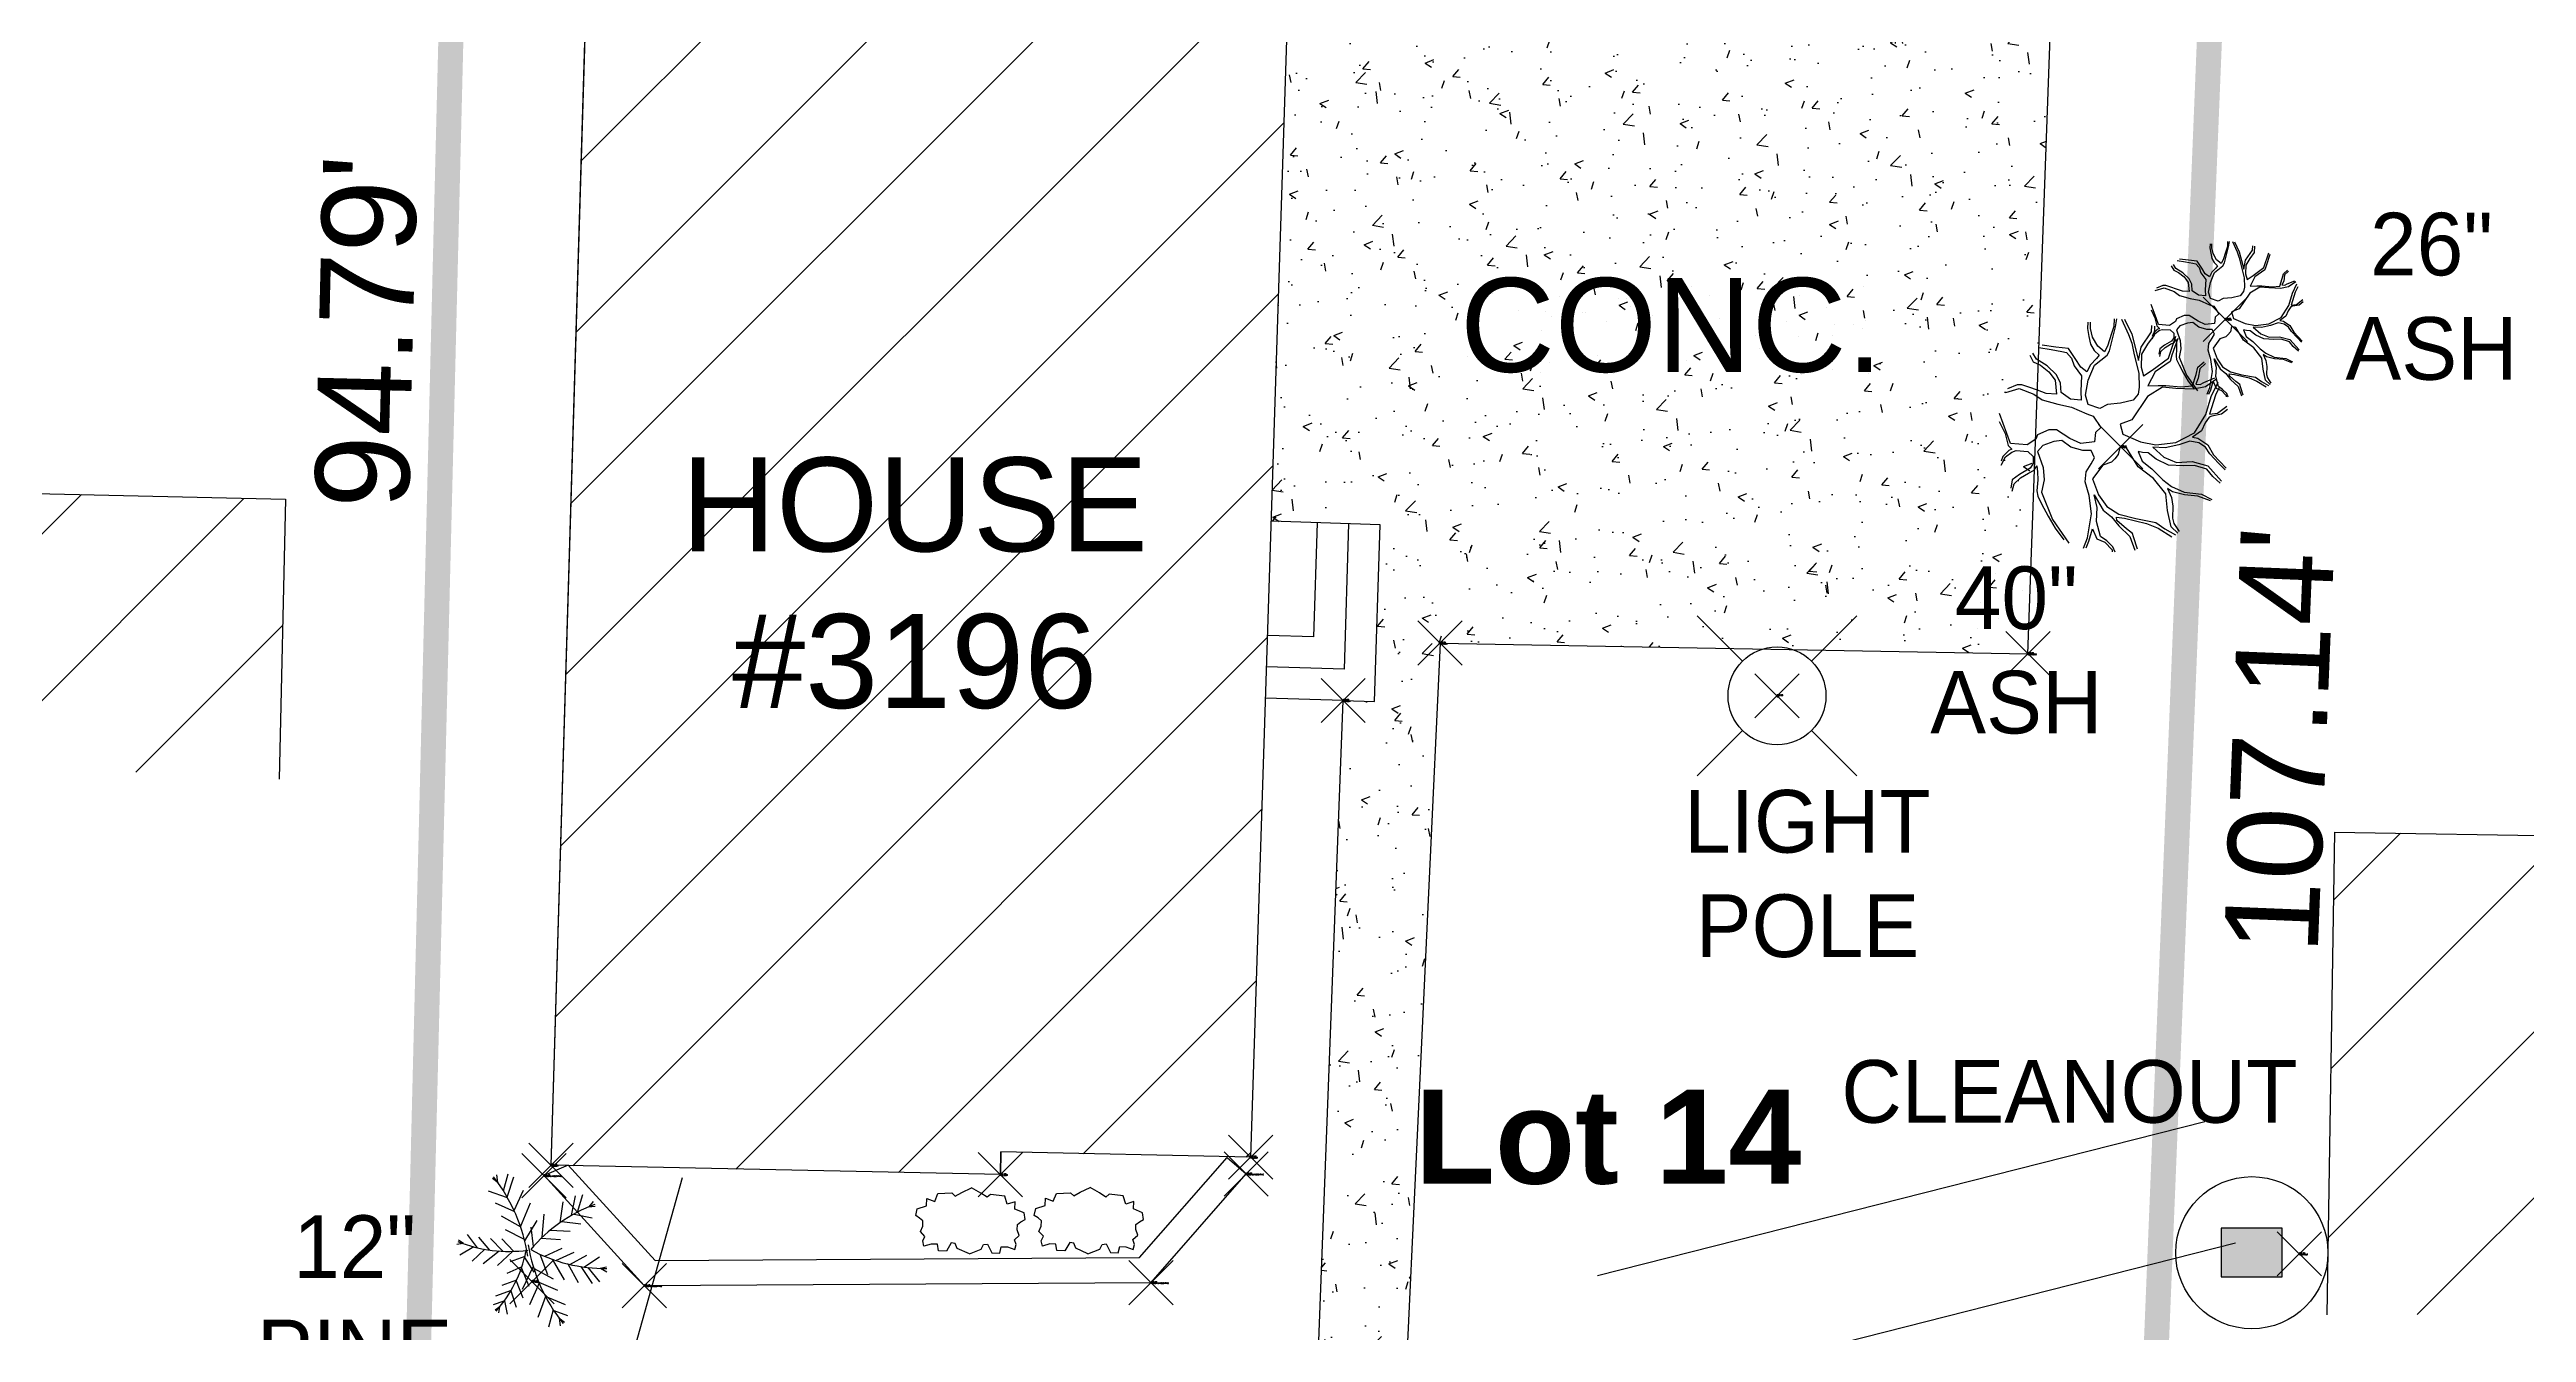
# Model space of a CAD drawing. Header units: feet. Extents: x 855931 to 856750, y 436847 to 437128.
# Drawn here: x 856554.9 to 856634, y 436953.2 to 436994.2 of the extents above; entities that cross this region are included whole.
import ezdxf

# ---------------------------------------------------------------- set-up
doc = ezdxf.new("R2010")
doc.units = ezdxf.units.FT
doc.header["$LTSCALE"] = 40
doc.header["$MEASUREMENT"] = 0
doc.linetypes.add('DASHED', pattern=[0.75, 0.5, -0.25])
doc.layers.add('points', color=7, linetype='Continuous')
doc.layers.add('Standard', color=7, linetype='Continuous')
doc.styles.add('Style1', font='arial.ttf', dxfattribs={"height": 3})

# ---------------------------------------------------------------- blocks, each defined once
blk = doc.blocks.new('A$C50A14845')
at = {"linetype": 'Continuous'}
for p, q in [((0.345, 1.537), (0.354, 1.772)), ((0.354, 1.772), (0.606, 1.674)), ((0.606, 1.674), (0.704, 1.926)), ((0.704, 1.926), (1.156, 1.948)), ((1.156, 1.948), (1.26, 1.846)), ((1.26, 1.846), (1.47, 1.965)), ((1.47, 1.965), (1.78, 2.111)), ((2.078, 1.942), (1.78, 2.111)), ((2.279, 1.807), (2.078, 1.942)), ((2.391, 1.901), (2.279, 1.807)), ((2.84, 1.845), (2.391, 1.901)), ((2.918, 1.587), (2.84, 1.845)), ((3.176, 1.665), (2.918, 1.587)), ((3.168, 1.43), (3.176, 1.665)), ((0, 1.226), (0.047, 1.44)), ((0.124, 1.143), (0, 1.226)), ((0.047, 1.44), (0.345, 1.537)), ((0.229, 1.051), (0.124, 1.143)), ((0.147, 0.71), (0.223, 0.884)), ((0.223, 0.884), (0.229, 1.051)), ((3.458, 1.311), (3.168, 1.43)), ((3.241, 0.77), (3.247, 0.937)), ((3.247, 0.937), (3.358, 1.021)), ((3.358, 1.021), (3.489, 1.094)), ((3.489, 1.094), (3.458, 1.311)), ((0.289, 0.558), (0.147, 0.71)), ((0.224, 0.413), (0.289, 0.558)), ((0.257, 0.245), (0.224, 0.413)), ((0.495, 0.314), (0.257, 0.245)), ((0.691, 0.307), (0.495, 0.314)), ((0.723, 0.1), (0.691, 0.307)), ((0.978, 0.09), (0.723, 0.1)), ((1.135, 0.359), (0.978, 0.09)), ((1.262, 0.334), (1.135, 0.359)), ((1.324, 0.175), (1.262, 0.334)), ((1.713, 0), (1.324, 0.175)), ((1.713, 0), (2.089, 0.146)), ((2.089, 0.146), (2.163, 0.3)), ((2.163, 0.3), (2.291, 0.315)), ((2.291, 0.315), (2.428, 0.035)), ((2.428, 0.035), (2.683, 0.026)), ((2.683, 0.026), (2.73, 0.23)), ((2.73, 0.23), (2.926, 0.222)), ((2.926, 0.222), (3.158, 0.135)), ((3.15, 0.45), (3.303, 0.591)), ((3.203, 0.3), (3.15, 0.45)), ((3.158, 0.135), (3.203, 0.3)), ((3.303, 0.591), (3.241, 0.77))]:
    blk.add_line(p, q, dxfattribs=at)
blk = doc.blocks.new('A$C52BE2C88')
for p, q in [((1.316, 4.602), (1.139, 4.746)), ((1.305, 4.612), (1.275, 4.857)), ((1.49, 4.345), (1.644, 4.895)), ((1.61, 4.148), (1.824, 4.801)), ((1.624, 4.123), (1.014, 4.341)), ((1.831, 3.722), (2.133, 4.371)), ((2.039, 3.202), (2.355, 3.962)), ((3.297, 3.331), (3.392, 4.003)), ((3.658, 3.56), (3.795, 4.187)), ((3.854, 3.667), (4.028, 4.228)), ((4.224, 3.835), (4.364, 4.011)), ((1.851, 3.678), (1.238, 3.953)), ((2.039, 3.202), (1.422, 3.535)), ((2.173, 2.748), (2.566, 3.404)), ((2.446, 2.573), (2.37, 3.192)), ((2.729, 2.865), (2.788, 3.599)), ((3.357, 3.371), (3.963, 3.293)), ((3.744, 3.609), (4.32, 3.488)), ((4.21, 3.834), (4.416, 3.86)), ((0.2, 2.67), (0, 2.637)), ((0.21, 2.663), (0.056, 2.769)), ((0.548, 2.559), (0.093, 2.29)), ((0.657, 2.532), (0.345, 2.96)), ((0.895, 2.483), (0.493, 2.101)), ((1.059, 2.457), (0.701, 2.875)), ((1.357, 2.425), (0.837, 2.015)), ((1.475, 2.419), (1.072, 2.826)), ((1.783, 2.416), (1.301, 1.962)), ((1.822, 2.417), (1.439, 2.818)), ((2.161, 2.796), (1.559, 3.108)), ((2.698, 2.835), (3.312, 2.791)), ((2.806, 2.258), (3.362, 2.522)), ((2.985, 3.092), (3.621, 3.057)), ((3.166, 2.123), (3.746, 2.386)), ((2.074, 1.919), (1.596, 1.707)), ((2.171, 2.252), (1.703, 2.078)), ((2.062, 1.884), (2.303, 1.304)), ((2.438, 1.936), (2.092, 1.201)), ((2.164, 2.225), (2.462, 1.755)), ((2.454, 1.883), (3.075, 1.539)), ((2.649, 2.328), (2.899, 1.68)), ((3.042, 2.166), (3.432, 1.502)), ((3.544, 2.014), (3.876, 1.421)), ((3.614, 1.997), (4.151, 2.29)), ((3.963, 1.93), (4.318, 1.395)), ((4.061, 1.916), (4.554, 2.238)), ((4.185, 1.901), (4.551, 1.442)), ((4.577, 1.875), (4.779, 1.925)), ((4.59, 1.879), (4.785, 1.765)), ((1.506, 0.821), (1.159, 0.714)), ((1.731, 1.166), (1.234, 0.981)), ((1.905, 1.498), (1.436, 1.329)), ((1.518, 0.837), (1.613, 0.406)), ((1.725, 1.157), (1.893, 0.63)), ((1.895, 1.478), (2.106, 0.931)), ((2.63, 1.401), (2.326, 0.706)), ((2.83, 0.977), (2.583, 0.305)), ((2.618, 1.429), (3.215, 1.182)), ((2.824, 0.988), (3.455, 0.721)), ((1.373, 0.646), (1.23, 0.543)), ((1.364, 0.64), (1.33, 0.452)), ((3.08, 0.551), (2.932, 0)), ((3.094, 0.53), (3.537, 0.371)), ((3.257, 0.296), (3.436, 0.155)), ((3.268, 0.287), (3.301, 0.042))]:
    blk.add_line(p, q)
for centre, radius, start, end in [((-3.04, 1.466), 5.368, 8.54395, 38.29064), ((6.095, -0.667), 4.88, 110.1895, 139.93619), ((1.666, 6.806), 4.392, 248.09958, 277.84628), ((-1.854, 3.253), 4.148, 318.53906, 348.28576), ((7.579, 3.479), 5.368, 189.1509, 218.8976), ((4.705, 6.753), 4.88, 241.29204, 271.03874)]:
    blk.add_arc(centre, radius, start, end)
blk = doc.blocks.new('cg_t10')
for points in [[(-0.028, 0.1206), (-0.0285, 0.114), (-0.0271, 0.1053), (-0.0252, 0.0971), (-0.0214, 0.0905), (-0.0161, 0.0854), (-0.019, 0.0818), (-0.0252, 0.0752), (-0.029, 0.0676), (-0.0357, 0.0727), (-0.0414, 0.0818), (-0.0485, 0.0926), (-0.0623, 0.0941), (-0.0766, 0.0961)], [(0.0077, 0.1239), (0.0153, 0.1074), (0.0186, 0.0982), (0.021, 0.0875), (0.0262, 0.066), (0.0267, 0.0513), (0.0253, 0.0441), (0.02, 0.0375), (0.0067, 0.0344), (-0.0071, 0.0329), (-0.0152, 0.0288), (-0.0276, 0.0329), (-0.0304, 0.0431), (-0.0276, 0.0589), (-0.0209, 0.0747), (-0.0076, 0.0854), (-0.0052, 0.09), (0.0015, 0.1155), (0.0029, 0.1242)], [(0, 0.1242), (-0.0004, 0.116), (-0.0028, 0.1084), (-0.0071, 0.0951), (-0.0104, 0.089), (-0.0176, 0.0951), (-0.0233, 0.1048), (-0.0252, 0.114), (-0.0252, 0.1206)], [(0.011, 0.1237), (0.0186, 0.1079), (0.0258, 0.0798), (0.0286, 0.0941), (0.0396, 0.1104), (0.04, 0.117)], [(0.0429, 0.1165), (0.0424, 0.1068), (0.0353, 0.0971), (0.0291, 0.0864), (0.0286, 0.0727), (0.031, 0.0635), (0.0405, 0.0696), (0.0576, 0.0824), (0.0657, 0.1058)], [(-0.0899, 0.0854), (-0.0861, 0.0783), (-0.0785, 0.0747), (-0.0695, 0.0676), (-0.0628, 0.0589), (-0.0614, 0.0441), (-0.0723, 0.0446), (-0.0818, 0.0482), (-0.0909, 0.0513), (-0.0985, 0.0538), (-0.1032, 0.0538), (-0.1137, 0.0497)], [(-0.0804, 0.0936), (-0.0671, 0.0915), (-0.0556, 0.0895), (-0.0509, 0.0885), (-0.0456, 0.0824), (-0.0428, 0.0742), (-0.0347, 0.0635), (-0.0357, 0.0472), (-0.0352, 0.0375), (-0.0466, 0.0385), (-0.0566, 0.0456), (-0.0571, 0.0558), (-0.0614, 0.0645), (-0.0714, 0.0742), (-0.0828, 0.0813), (-0.0866, 0.0875)], [(0.0676, 0.1033), (0.0614, 0.0854), (0.0595, 0.0788), (0.0434, 0.0676), (0.0358, 0.0528), (0.0467, 0.0533), (0.0548, 0.0533), (0.071, 0.0518), (0.0833, 0.0528), (0.0872, 0.065), (0.0891, 0.0727), (0.0957, 0.0783)], [(0.1087, 0.06), (0.0971, 0.0518), (0.0843, 0.0492), (0.0657, 0.0502), (0.0514, 0.0513), (0.0353, 0.0416), (0.0186, 0.0166), (0.0062, 0.012), (0.0091, 0.0013), (0.0281, -0.0069), (0.0443, -0.01), (0.0657, -0.0074), (0.0853, 0.0028), (0.0976, 0.0222), (0.1033, 0.0416), (0.1105, 0.0566)], [(0.0971, 0.0767), (0.091, 0.0711), (0.0895, 0.0609), (0.0867, 0.0548), (0.0914, 0.0543), (0.0952, 0.0564), (0.1071, 0.0614)], [(-0.1155, 0.0457), (-0.1013, 0.0502), (-0.0856, 0.0441), (-0.0766, 0.038), (-0.0599, 0.0334), (-0.0456, 0.0303), (-0.029, 0.0232), (-0.0223, 0.0207), (-0.0142, 0.0084), (-0.0199, 0.0033), (-0.0209, -0.0069), (-0.0209, -0.0069), (-0.0357, -0.0084), (-0.0471, -0.0033), (-0.0614, 0.0059), (-0.0695, 0.0059), (-0.0818, 0.0008), (-0.0833, -0.0038), (-0.0928, -0.01), (-0.1104, -0.0084), (-0.1142, 0.0023), (-0.122, 0.0234)], [(0.1205, 0.0278), (0.1143, 0.0227), (0.1038, 0.0207), (0.101, 0.0196), (0.0967, 0.0135), (0.0929, 0.0048), (0.0833, -0.0018), (0.0891, -0.0028), (0.0995, -0.01), (0.1057, -0.0207), (0.1191, -0.0349)], [(0.1119, 0.0518), (0.1076, 0.0431), (0.1014, 0.0227), (0.11, 0.0237), (0.12, 0.0314)], [(-0.1223, 0.015), (-0.1161, 0.0023), (-0.1128, -0.0105), (-0.109, -0.0145), (-0.1123, -0.0161), (-0.1185, -0.0222), (-0.1204, -0.0273)], [(-0.1204, -0.0314), (-0.1156, -0.0227), (-0.109, -0.0176), (-0.1042, -0.0161), (-0.0918, -0.0171), (-0.0861, -0.0222), (-0.0861, -0.0298), (-0.0894, -0.0349), (-0.1009, -0.0416), (-0.1085, -0.0472), (-0.1099, -0.0559)], [(-0.0327, -0.1198), (-0.0285, -0.1089), (-0.0242, -0.0834), (-0.0266, -0.064), (-0.0309, -0.0492), (-0.0299, -0.0385), (-0.0247, -0.0303), (-0.0209, -0.0237), (-0.0247, -0.0161), (-0.0333, -0.0161), (-0.0461, -0.0125), (-0.0556, -0.0054), (-0.0642, -0.0064), (-0.0761, -0.0105), (-0.0818, -0.0171), (-0.0756, -0.0339), (-0.0747, -0.0472), (-0.0775, -0.0604), (-0.0656, -0.0895), (-0.0482, -0.1145)], [(0.0677, -0.1041), (0.0605, -0.0972), (0.0567, -0.0798), (0.0548, -0.062), (0.0419, -0.0457), (0.0253, -0.0334), (0.0129, -0.013), (0.0062, -0.0115), (0.0043, -0.0202), (0.0005, -0.0247), (-0.0028, -0.0283), (-0.0123, -0.0314), (-0.0233, -0.0462), (-0.0166, -0.063), (-0.008, -0.0757), (0.0048, -0.0839), (0.0229, -0.0885), (0.0443, -0.0926), (0.0538, -0.0992), (0.0651, -0.1058)], [(0.1129, -0.0507), (0.1048, -0.0436), (0.0986, -0.036), (0.0853, -0.0319), (0.0738, -0.0324), (0.0576, -0.0314), (0.0448, -0.0253), (0.0362, -0.0186), (0.03, -0.0181), (0.0253, -0.0171), (0.0296, -0.0273), (0.04, -0.0354), (0.0519, -0.0472), (0.061, -0.0543), (0.0743, -0.0604), (0.0929, -0.0625), (0.1038, -0.0681)], [(0.1181, -0.0365), (0.111, -0.0293), (0.1019, -0.0196), (0.0971, -0.0125), (0.09, -0.0079), (0.0805, -0.0059), (0.0686, -0.01), (0.0543, -0.013), (0.041, -0.0125), (0.0529, -0.0232), (0.0662, -0.0288), (0.0829, -0.0278), (0.0995, -0.0324), (0.1143, -0.0487)], [(-0.1085, -0.0594), (-0.1066, -0.0513), (-0.0999, -0.0451), (-0.0913, -0.04), (-0.0852, -0.037), (-0.0823, -0.0324), (-0.0818, -0.0385), (-0.0814, -0.0472), (-0.0823, -0.0589), (-0.0814, -0.0645), (-0.0775, -0.0727), (-0.0704, -0.0859), (-0.0628, -0.0987), (-0.0537, -0.1109)], [(0.001, -0.1242), (-0.0014, -0.1186), (-0.008, -0.112), (-0.0147, -0.1074), (-0.019, -0.0916), (-0.018, -0.0768), (-0.0214, -0.063), (-0.0119, -0.0793), (-0.0028, -0.0864), (0.0048, -0.0961), (0.0167, -0.1074), (0.0219, -0.1221)], [(0.1024, -0.0696), (0.0891, -0.0645), (0.0748, -0.063), (0.0619, -0.0599), (0.0567, -0.0564), (0.061, -0.066), (0.0624, -0.0752), (0.0619, -0.088), (0.0634, -0.0936), (0.0691, -0.1023)], [(-0.0299, -0.1196), (-0.0271, -0.1125), (-0.0233, -0.0992), (-0.0185, -0.1099), (-0.0099, -0.1135), (-0.0023, -0.1216), (-0.0023, -0.1237)], [(0.0248, -0.1211), (0.0205, -0.1079), (0.0196, -0.1043), (0.0129, -0.0992), (0.0029, -0.0905), (0.0024, -0.087), (0.011, -0.088), (0.0343, -0.0936), (0.0467, -0.0987), (0.0614, -0.1079)]]:
    blk.add_lwpolyline(points)

msp = doc.modelspace()

# ---------------------------------------------------------------- hatches: boundary and pattern name
h = msp.add_hatch()
h.set_pattern_fill('ANSI31', color=251, scale=30, style=0)
h.paths.add_polyline_path([(856594.44, 436995.827), (856572.054, 436996.35), (856570.917, 436958.556), (856585.263, 436958.256), (856585.278, 436958.98), (856593.249, 436958.813)])
h.paths.add_polyline_path([(856574.603, 436981.906), (856590.446, 436981.906), (856590.446, 436972.249), (856574.603, 436972.249)], flags=24)
h = msp.add_hatch()
h.set_pattern_fill('AR-CONC', color=256, scale=0.4, style=0)
h.set_pattern_definition([(50, (0, 0), (2.8690407304, -0.25100854), [0.3, -3.3]), (355, (0, 0), (-0.555005334, 3.008768535), [0.24, -2.64]), (100.4514, (0.239, -0.021), (2.314037527, 2.757758168), [0.25496076, -2.804568448]), (46.1842, (0, 0.8), (4.268964195, -0.662076057), [0.45, -4.95]), (96.6356, (0.3557, 0.745), (3.738650822, 3.896471484), [0.382441152, -4.206852]), (351.1842, (0, 0.8), (3.73864778, 3.896474404), [0.36, -3.96]), (21, (0.4, 0.6), (2.3876282085, -1.6104755627), [0.3, -3.3]), (326, (0.4, 0.6), (0.973261328, 2.90060018), [0.24, -2.64]), (71.4514, (0.599, 0.4658), (3.360890514, 1.290121987), [0.25496076, -2.804568448]), (37.5, (0, 0), (0.0486394213, 1.3315754153), [0, -2.608, 0, -2.68, 0, -2.65]), (7.5, (0, 0), (1.0522781498, 1.5776468475), [0, -1.528, 0, -2.548, 0, -1.01]), (327.5, (-0.892, 0), (2.1352897447, -0.0902194869), [0, -1, 0, -3.12, 0, -4.14]), (317.5, (-1.292, 0), (2.3327446774, 0.4004199293), [0, -1.3, 0, -2.072, 0, -2.94])])
h.paths.add_polyline_path([(856618.069, 436974.889), (856618.815, 436995.469), (856594.44, 436995.827), (856593.902, 436979.119), (856597.386, 436979.007), (856597.204, 436973.363), (856596.205, 436973.395), (856595.025, 436942.151), (856591.185, 436937.928), (856594.572, 436937.7), (856594.57, 436937.673), (856598.605, 436937.419), (856598.603, 436937.325), (856599.877, 436937.197), (856597.763, 436942.12), (856599.299, 436975.227)])
h.paths.add_polyline_path([(856599.472, 436987.638), (856613.903, 436987.638), (856613.903, 436983.034), (856599.472, 436983.034)], flags=24)
h = msp.add_hatch()
h.set_pattern_fill('ANSI31', color=251, scale=30, style=0)
h.paths.add_polyline_path([(856562.23, 436970.881), (856562.439, 436979.819), (856554.441, 436980.006), (856554.651, 436989.004), (856528.658, 436989.611), (856528.259, 436972.52)])
h.paths.add_polyline_path([(856534.707, 436982.764), (856550.551, 436982.764), (856550.551, 436973.106), (856534.707, 436973.106)], flags=24)
h = msp.add_hatch()
h.set_pattern_fill('ANSI31', color=251, scale=30, style=0)
h.paths.add_polyline_path([(856667.605, 436976.057), (856652.009, 436976.312), (856651.886, 436968.799), (856627.861, 436969.192), (856627.609, 436953.782), (856667.242, 436953.817)])
h.paths.add_polyline_path([(856640.235, 436965.686), (856656.078, 436965.686), (856656.078, 436956.028), (856640.235, 436956.028)], flags=24)
msp.add_hatch(color=256).paths.add_polyline_path([(856624.235, 436956.55), (856624.235, 436954.988), (856626.186, 436954.988), (856626.186, 436956.55)])

# ---------------------------------------------------------------- linework, layer by layer
for p, q in [((856570.917, 436958.556), (856572.054, 436996.35)), ((856594.44, 436995.827), (856593.249, 436958.813)), ((856554.441, 436980.006), (856562.439, 436979.819)), ((856562.439, 436979.819), (856562.23, 436970.881)), ((856597.386, 436979.007), (856593.902, 436979.119)), ((856595.27, 436975.426), (856595.387, 436979.071)), ((856596.243, 436974.394), (856596.387, 436979.039)), ((856597.204, 436973.363), (856597.386, 436979.007)), ((856595.27, 436975.426), (856593.785, 436975.474)), ((856596.237, 436974.394), (856593.753, 436974.474)), ((856596.205, 436973.395), (856593.721, 436973.475)), ((856596.205, 436973.395), (856597.204, 436973.363)), ((856627.861, 436969.192), (856627.609, 436953.782)), ((856627.861, 436969.192), (856651.886, 436968.799)), ((856585.263, 436958.256), (856585.278, 436958.98)), ((856593.249, 436958.813), (856585.278, 436958.98)), ((856589.708, 436955.606), (856592.507, 436958.804)), ((856592.507, 436958.804), (856593.109, 436958.277)), ((856571.465, 436958.562), (856570.691, 436958.224)), ((856570.691, 436958.224), (856573.891, 436954.711)), ((856585.263, 436958.256), (856570.917, 436958.556)), ((856571.465, 436958.562), (856574.242, 436955.513)), ((856590.073, 436954.808), (856593.109, 436958.277)), ((856574.242, 436955.513), (856589.708, 436955.606)), ((856573.891, 436954.711), (856590.073, 436954.808))]:
    msp.add_line(p, q)
at = {"color": 252}
for p, q in [((856618.069, 436974.889), (856618.815, 436995.469)), ((856599.299, 436975.227), (856597.763, 436942.12)), ((856599.299, 436975.227), (856618.069, 436974.889)), ((856595.025, 436942.151), (856596.205, 436973.395))]:
    msp.add_line(p, q, dxfattribs=at)
at = {"linetype": 'Continuous'}
for p, q in [((856608.951, 436974.65), (856607.503, 436976.098)), ((856611.163, 436974.65), (856612.611, 436976.098)), ((856608.951, 436972.438), (856607.503, 436970.99)), ((856611.163, 436972.438), (856612.611, 436970.99)), ((856584.03, 436957.69), (856584.34, 436957.835)), ((856584.638, 436957.667), (856584.34, 436957.835)), ((856582.56, 436956.95), (856582.607, 436957.164)), ((856582.607, 436957.164), (856582.905, 436957.261)), ((856582.905, 436957.261), (856582.914, 436957.496)), ((856582.914, 436957.496), (856583.166, 436957.399)), ((856583.166, 436957.399), (856583.264, 436957.65)), ((856583.264, 436957.65), (856583.716, 436957.672)), ((856583.716, 436957.672), (856583.82, 436957.57)), ((856583.82, 436957.57), (856584.03, 436957.69)), ((856584.839, 436957.532), (856584.638, 436957.667)), ((856584.95, 436957.626), (856584.839, 436957.532)), ((856585.4, 436957.569), (856584.95, 436957.626)), ((856585.478, 436957.311), (856585.4, 436957.569)), ((856585.736, 436957.39), (856585.478, 436957.311)), ((856585.728, 436957.155), (856585.736, 436957.39)), ((856586.017, 436957.036), (856585.728, 436957.155)), ((856586.049, 436956.819), (856586.017, 436957.036)), ((856582.684, 436956.867), (856582.56, 436956.95)), ((856582.789, 436956.775), (856582.684, 436956.867)), ((856582.707, 436956.435), (856582.783, 436956.608)), ((856582.849, 436956.282), (856582.707, 436956.435)), ((856582.783, 436956.608), (856582.789, 436956.775)), ((856582.784, 436956.137), (856582.849, 436956.282)), ((856585.71, 436956.174), (856585.863, 436956.315)), ((856585.801, 436956.494), (856585.807, 436956.661)), ((856585.863, 436956.315), (856585.801, 436956.494)), ((856585.807, 436956.661), (856585.918, 436956.745)), ((856585.918, 436956.745), (856586.049, 436956.819)), ((856582.817, 436955.969), (856582.784, 436956.137)), ((856583.055, 436956.039), (856582.817, 436955.969)), ((856583.251, 436956.031), (856583.055, 436956.039)), ((856583.283, 436955.824), (856583.251, 436956.031)), ((856583.538, 436955.814), (856583.283, 436955.824)), ((856583.695, 436956.083), (856583.538, 436955.814)), ((856583.822, 436956.059), (856583.695, 436956.083)), ((856583.884, 436955.899), (856583.822, 436956.059)), ((856584.273, 436955.724), (856583.884, 436955.899)), ((856584.273, 436955.724), (856584.649, 436955.871)), ((856584.649, 436955.871), (856584.723, 436956.025)), ((856584.723, 436956.025), (856584.851, 436956.039)), ((856584.851, 436956.039), (856584.988, 436955.76)), ((856584.988, 436955.76), (856585.243, 436955.75)), ((856585.243, 436955.75), (856585.29, 436955.954)), ((856585.29, 436955.954), (856585.486, 436955.947)), ((856585.486, 436955.947), (856585.718, 436955.86)), ((856585.763, 436956.025), (856585.71, 436956.174)), ((856585.718, 436955.86), (856585.763, 436956.025))]:
    msp.add_line(p, q, dxfattribs=at)
at = {"const_width": 0.8}
msp.add_lwpolyline([(856568.283, 437017.41), (856567.823, 436998.806), (856565.478, 436904.046), (856619.977, 436898.923), (856624.33, 437005.971), (856624.676, 437014.486)], dxfattribs=at)
for points in [[(856572.054, 436996.35), (856594.44, 436995.827), (856593.249, 436958.813), (856585.278, 436958.98), (856585.263, 436958.256), (856570.917, 436958.556)], [(856624.235, 436954.988), (856626.186, 436954.988), (856626.186, 436956.55), (856624.235, 436956.55)]]:
    msp.add_lwpolyline(points, close=True)
at = {"linetype": 'Continuous'}
msp.add_circle((856610.057, 436973.544), 1.563, dxfattribs=at)
msp.add_circle((856625.217, 436955.763), 2.429)
at = {"layer": 'points', "linetype": 'Continuous'}
for points in [[(856625.076, 436986.273), (856623.662, 436984.859)], [(856625.076, 436984.859), (856623.662, 436986.273)], [(856621.741, 436982.205), (856620.327, 436980.791)], [(856621.741, 436980.791), (856620.327, 436982.205)], [(856600.006, 436975.934), (856598.592, 436974.52)], [(856600.006, 436974.52), (856598.592, 436975.934)], [(856618.776, 436975.596), (856617.362, 436974.182)], [(856618.776, 436974.182), (856617.362, 436975.596)], [(856596.912, 436974.102), (856595.498, 436972.688)], [(856596.912, 436972.688), (856595.498, 436974.102)], [(856610.764, 436974.251), (856609.35, 436972.837)], [(856610.764, 436972.837), (856609.35, 436974.251)], [(856593.956, 436959.52), (856592.542, 436958.106)], [(856593.956, 436958.106), (856592.542, 436959.52)], [(856571.398, 436958.931), (856569.984, 436957.517)], [(856571.398, 436957.517), (856569.984, 436958.931)], [(856571.624, 436959.263), (856570.21, 436957.849)], [(856571.624, 436957.849), (856570.21, 436959.263)], [(856585.97, 436958.963), (856584.556, 436957.549)], [(856585.97, 436957.549), (856584.556, 436958.963)], [(856593.816, 436958.984), (856592.402, 436957.57)], [(856593.816, 436957.57), (856592.402, 436958.984)], [(856627.444, 436956.433), (856626.03, 436955.019)], [(856627.444, 436955.019), (856626.03, 436956.433)], [(856571.012, 436955.549), (856569.598, 436954.135)], [(856571.012, 436954.135), (856569.598, 436955.549)], [(856590.78, 436955.515), (856589.366, 436954.101)], [(856590.78, 436954.101), (856589.366, 436955.515)], [(856574.598, 436955.418), (856573.184, 436954.004)], [(856574.598, 436954.004), (856573.184, 436955.418)]]:
    msp.add_lwpolyline(points, dxfattribs=at)
at = {"layer": 'Standard', "linetype": 'DASHED'}
msp.add_line((856623.717, 436959.941, 854), (856571.568, 436946.717), dxfattribs=at)
at = {"layer": 'Standard'}
for p, q in [((856557.932, 436896.877), (856575.117, 436958.164)), ((856624.7, 436956.064, 854), (856572.551, 436942.839))]:
    msp.add_line(p, q, dxfattribs=at)

# ---------------------------------------------------------------- block references
at = {"zscale": 40}
for p, xscale, yscale in [((856624.445, 436985.569), 20, 20), ((856620.824, 436981.857, 0.191), 30, 30)]:
    msp.add_blockref('cg_t10', p, dxfattribs=dict(at, xscale=xscale, yscale=yscale))
for name, p in [('A$C52BE2C88', (856567.906, 436953.389)), ('A$C50A14845', (856586.344, 436955.729))]:
    msp.add_blockref(name, p)

# ---------------------------------------------------------------- texts
at = {"char_height": 3, "attachment_point": 2, "style": 'Style1'}
for s, insert, rotation in [("94.79'", (856563.505, 436985.21), 88.58218), ("107.14'", (856624.596, 436972.197), 87.6716)]:
    msp.add_mtext(s, dxfattribs=dict(at, insert=insert, rotation=rotation))
at = {"color": 250, "char_height": 2, "attachment_point": 8}
for s, insert in [('{\\C7;26"\\PASH}', (856630.955, 436983.608)), ('{\\C7;40"\\PASH}', (856617.699, 436972.314)), ('{\\C7;LIGHT\\PPOLE}', (856611.028, 436965.175)), ('{\\C7;CLEANOUT}', (856619.392, 436959.884)), ('{\\C7;12"\\PPINE}', (856564.644, 436951.622))]:
    msp.add_mtext(s, dxfattribs=dict(at, insert=insert))
at = {"char_height": 3, "attachment_point": 2, "style": 'Style1'}
for s, insert in [('CONC.', (856606.687, 436986.888)), ('HOUSE\\P#3196', (856582.525, 436981.156)), ('{\\fArial|b1|i0|c0|p34;Lot 14}', (856604.662, 436960.965))]:
    msp.add_mtext(s, dxfattribs=dict(at, insert=insert))
at = {"layer": 'points', "color": 1, "char_height": 0.04, "attachment_point": 7, "style": 'Style1'}
for s, insert, width in [('\\Ftxt.shx;\\W1.0000000000;\\T1.0000000000;\\o\\l852.65', (856624.369, 436985.566), 7.6), ('\\Ftxt.shx;\\W1.0000000000;\\T1.0000000000;\\o\\l853.11', (856621.034, 436981.498), 6.8), ('\\Ftxt.shx;\\W1.0000000000;\\T1.0000000000;\\o\\l852.64', (856599.299, 436975.227), 7.6), ('\\Ftxt.shx;\\W1.0000000000;\\T1.0000000000;\\o\\l852.88', (856618.069, 436974.889), 7.6), ('\\Ftxt.shx;\\W1.0000000000;\\T1.0000000000;\\o\\l852.59', (856596.205, 436973.395), 7.6), ('\\Ftxt.shx;\\W1.0000000000;\\T1.0000000000;\\o\\l852.93', (856610.057, 436973.544), 7.6), ('\\Ftxt.shx;\\W1.0000000000;\\T1.0000000000;\\o\\l853.52', (856593.249, 436958.813), 7.6), ('\\Ftxt.shx;\\W1.0000000000;\\T1.0000000000;\\o\\l854.10', (856570.691, 436958.224), 7), ('\\Ftxt.shx;\\W1.0000000000;\\T1.0000000000;\\o\\l854.09', (856570.917, 436958.556), 7.4), ('\\Ftxt.shx;\\W1.0000000000;\\T1.0000000000;\\o\\l854.03', (856585.263, 436958.256), 7.4), ('\\Ftxt.shx;\\W1.0000000000;\\T1.0000000000;\\o\\l853.58', (856593.109, 436958.277), 7.6), ('\\Ftxt.shx;\\W1.0000000000;\\T1.0000000000;\\o\\l854.04', (856626.737, 436955.726), 7.4), ('\\Ftxt.shx;\\W1.0000000000;\\T1.0000000000;\\o\\l854.33', (856570.305, 436954.842), 7.6), ('\\Ftxt.shx;\\W1.0000000000;\\T1.0000000000;\\o\\l854.19', (856573.891, 436954.711), 7.2), ('\\Ftxt.shx;\\W1.0000000000;\\T1.0000000000;\\o\\l853.90', (856590.073, 436954.808), 7.4)]:
    msp.add_mtext(s, dxfattribs=dict(at, insert=insert, width=width))
at = {"layer": 'points', "color": 3, "char_height": 0.04, "attachment_point": 1, "style": 'Style1'}
for s, insert, width in [('\\Ftxt.shx;\\W1.0000000000;\\T1.0000000000;\\o\\l26"OAK', (856624.369, 436985.565), 8), ('\\Ftxt.shx;\\W1.0000000000;\\T1.0000000000;\\o\\l40"OAK', (856621.034, 436981.497), 7.8), ('\\Ftxt.shx;\\W1.0000000000;\\T1.0000000000;\\o\\lCONC.SW', (856599.299, 436975.226), 9.2), ('\\Ftxt.shx;\\W1.0000000000;\\T1.0000000000;\\o\\lCONC.COR', (856618.069, 436974.888), 10), ('\\Ftxt.shx;\\W1.0000000000;\\T1.0000000000;\\o\\lCONC.SW', (856596.205, 436973.394), 9.2), ('\\Ftxt.shx;\\W1.0000000000;\\T1.0000000000;\\o\\lLP', (856610.057, 436973.543), 3.6), ('\\Ftxt.shx;\\W1.0000000000;\\T1.0000000000;\\o\\lHSE.COR', (856593.249, 436958.812), 8.8), ('\\Ftxt.shx;\\W1.0000000000;\\T1.0000000000;\\o\\lTIMBER.LANDSCAPING', (856570.691, 436958.223), 21.2), ('\\Ftxt.shx;\\W1.0000000000;\\T1.0000000000;\\o\\lHSE.COR', (856570.917, 436958.555), 8.8), ('\\Ftxt.shx;\\W1.0000000000;\\T1.0000000000;\\o\\lHSE.COR', (856585.263, 436958.255), 8.8), ('\\Ftxt.shx;\\W1.0000000000;\\T1.0000000000;\\o\\lTIMBER.LANDSCAPING', (856593.109, 436958.276), 21.2), ('\\Ftxt.shx;\\W1.0000000000;\\T1.0000000000;\\o\\lCLEANOUT', (856626.737, 436955.725), 10.8), ('\\Ftxt.shx;\\W1.0000000000;\\T1.0000000000;\\o\\l16"PINE', (856570.305, 436954.841), 8.4), ('\\Ftxt.shx;\\W1.0000000000;\\T1.0000000000;\\o\\lTIMBER.LANDSCAPING', (856573.891, 436954.71), 21.2), ('\\Ftxt.shx;\\W1.0000000000;\\T1.0000000000;\\o\\lTIMBER.LANDSCAPING', (856590.073, 436954.807), 21.2)]:
    msp.add_mtext(s, dxfattribs=dict(at, insert=insert, width=width))

doc.saveas('drawing.dxf')
